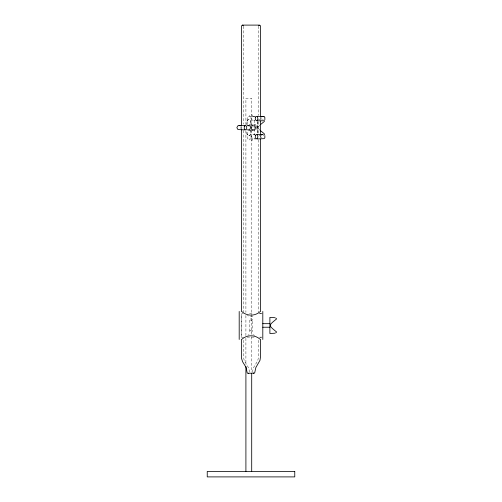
<?xml version="1.0" encoding="UTF-8"?>
<svg xmlns="http://www.w3.org/2000/svg" width="502" height="502" viewBox="0 0 502 502"><rect width="100%" height="100%" fill="white"/><g stroke="black" fill="none" stroke-linecap="round" stroke-linejoin="round"><path stroke-width="0.38" stroke-dasharray="2.51 1.88" d="M252.751 372.233C252.142 366.102 258.957 362.526 258.342 356.395L258.342 339.54M247.028 125.054C245.283 122.174 248.867 116.602 250.586 121.352L250.586 133.921C248.979 138.552 245.309 133.344 247.028 130.432M240.96 128.757L240.96 126.517M261.04 117.437L261.04 119.677M261.04 135.596L260.745 136.72L261.849 138.652M252.406 319.617L252.236 320.22L251.119 320.822L250.473 320.659L249.827 319.617L251.119 318.588L252.406 319.617L252.406 331.289L251.119 332.318L249.827 331.289L249.827 319.617M249.827 331.289L250.002 330.686L251.119 330.084L252.236 330.686L252.406 331.289M255.242 125.858L251.395 125.858L251.119 127.64L251.395 129.416L255.242 129.416M251.395 129.416L251.395 125.858M259.873 125.054L257.752 127.64L259.873 130.225M247.919 335.116L249.099 334.74M254.784 116.621L252.506 116.621L251.37 118.554L252.506 120.493L254.784 120.493M255.405 134.48L252.506 134.781L251.37 136.72L252.506 138.652L254.784 138.652M247.216 125.701L249.494 125.701L250.63 127.64L249.494 129.572L247.216 129.572M252.901 316.166L249.099 316.166L247.329 315.607M261.423 135.559L257.752 135.697M255.405 116.32L247.819 116.32L247.819 124.716L255.8 124.716L255.8 130.558L247.819 130.558L247.819 138.954L256.622 138.954M253.642 120.794L254.476 120.794M246.871 125.4L252.977 125.4M256.735 125.858L257.752 125.858M256.735 129.416L257.752 129.416M246.595 129.874L252.977 129.874M259.829 313.668L262.803 313.668M243.206 313.788L241.638 313.788L241.638 337.124M249.481 313.788L252.613 313.788M258.888 313.788L262.803 313.788M247.128 337.124L254.966 337.124M259.672 337.124L262.803 337.124M243.658 337.237L241.424 337.237L241.424 313.668M259.829 337.237L261.316 337.237M257.752 119.576L262.665 119.884M254.784 134.781L253.642 134.48M252.901 334.74L254.671 335.305M249.249 372.233C249.858 366.102 243.043 362.526 243.658 356.395L243.658 339.54M260.576 117.11L260.576 119.463M260.576 135.916L260.576 138.27M258.342 26.217L258.342 115.504M258.342 121.773L258.342 133.519M258.342 139.788L258.342 312.1M257.752 121.352L257.752 133.921M257.369 121.785L257.369 133.488M254.181 120.223L254.181 135.051M252.977 124.716L252.977 130.558M252.337 116.32L252.337 114.952L249.663 114.952L249.663 116.32M252.337 124.716L252.337 125.4M252.337 129.874L252.337 130.558M252.337 138.954L252.337 140.322L249.663 140.322L249.663 138.954M251.703 125.4L251.703 98.21L245.905 98.21L245.905 124.621M251.703 129.874L251.703 335.913M251.703 336.691L251.703 371.944M251 116.32L251 124.716M251 125.4L251 129.874M251 130.558L251 138.954M249.663 124.716L249.663 125.4M249.663 129.874L249.663 130.558M245.905 130.658L245.905 312.407M245.905 315.545L245.905 337.476M245.905 338.26L245.905 364.898M243.658 26.217L243.658 124.12M243.658 130.388L243.658 312.1M241.424 126.51L241.424 128.863M247.919 126.096A1.776 1.776 0 0 1 250.586 127.64A1.776 1.776 0 0 1 247.919 129.177M247.028 121.352A1.776 1.776 0 0 1 248.804 119.576A1.776 1.776 0 0 1 250.586 121.352M250.586 133.921A1.776 1.776 0 0 1 248.804 135.697A1.776 1.776 0 0 1 247.028 133.921M254.96 126.378L254.897 126.749A1.744 0.376 -90 0 0 254.934 128.525L255.041 129.177A1.857 0.402 -90 0 0 255.436 129.177L255.581 128.525A1.744 0.376 -90 0 0 255.581 126.749L255.436 126.096A1.857 0.402 -90 0 0 255.041 126.096L254.96 126.378M256.422 126.378L256.346 126.749A1.732 0.42 -90 0 0 256.346 128.525L256.509 129.177A1.882 0.458 -90 0 0 256.955 129.177L257.118 128.525A1.732 0.42 -90 0 0 257.118 126.749L256.955 126.096A1.882 0.458 -90 0 0 256.509 126.096L256.422 126.378"/><path stroke-width="0.75" d="M264.861 119.677L264.861 117.437L264.052 116.621L257.137 116.32M258.668 25.426L260.017 25.251L260.576 26.217L260.576 116.326M260.607 124.509L264.278 121.509L264.416 120.725L263.556 120.11M263.556 135.163L264.416 134.555L264.278 133.764L260.607 130.765M248.691 373.199L247.844 373.306L247.166 372.785L246.143 367.533L242.635 361.81L241.581 358.553L241.424 339.471L242.228 338.994C247.179 334.702 254.821 334.702 259.772 338.994L260.576 339.471L260.576 356.395L259.992 360.323L255.857 367.533L254.658 373.017L248.132 373.344M261.849 116.621L264.052 116.621M244.863 125.4L237.967 125.701L236.844 127.64L237.948 129.572L244.863 129.874M261.849 134.781L262.948 134.48L257.137 134.48M275.629 332.995L276.596 331.998C268.206 325.058 268.206 325.848 276.596 318.914L275.629 317.91M274.807 333.209L269.888 333.516L269.888 317.389L274.807 317.703M259.459 25.1L242.541 25.1L241.462 25.928L241.424 125.732M257.137 120.794L262.948 120.794M240.151 125.701L239.052 125.4M257.137 138.954L264.052 138.652L264.861 137.837L264.861 135.596M262.803 323.677L269.888 323.677M262.803 327.235L269.888 327.235M242.541 25.1L243.332 25.426M253.868 373.344L253.309 373.199M262.803 311.435L262.803 339.471M260.576 121.026L260.576 135.132M260.576 139.048L260.576 311.435L259.772 311.911C254.821 316.204 247.179 316.204 242.228 311.911L241.424 311.435L241.424 129.648M251.703 373.513L251.703 471.441M245.905 366.466L245.905 471.441M239.197 311.435L239.197 339.471M244.273 126.517L244.273 128.757L245.478 129.874L246.175 129.572L246.683 128.757L246.683 126.517L245.478 125.4L244.273 126.517M255.317 117.437L255.317 119.677L256.522 120.794L257.219 120.493L257.915 118.554L257.219 116.621L255.825 116.621L255.317 117.437M255.317 135.596L255.317 137.837L255.825 138.652L257.219 138.652L257.915 136.72L257.219 134.781L256.522 134.48L255.317 135.596M294.762 471.441L207.238 471.441L207.238 476.9L294.762 476.9L294.762 471.441"/></g></svg>
